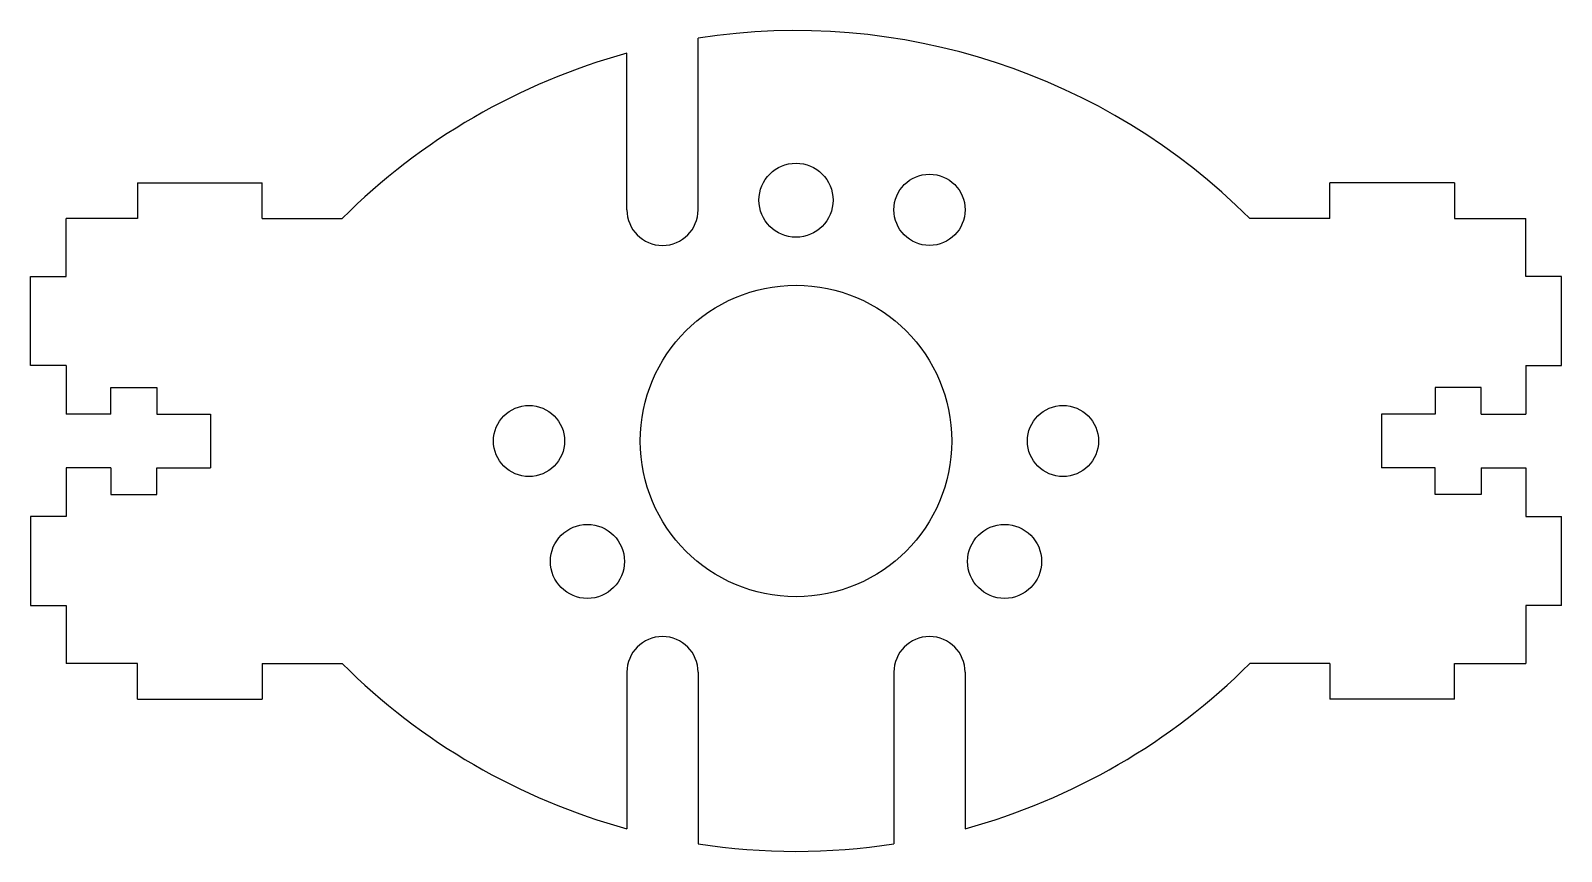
# Model space of a CAD drawing. Header units: millimetres. Extents: x -43 to 43, y -23.1 to 23.1.
import ezdxf

# ---------------------------------------------------------------- set-up
doc = ezdxf.new("R2010")
doc.units = ezdxf.units.MM

msp = doc.modelspace()

# ---------------------------------------------------------------- linework, layer by layer
at = {"color": 7, "linetype": 'Continuous'}
for p, q in [((-5.5, 12.99), (-5.5, 22.636)), ((-9.5, 12.99), (-9.5, 21.784)), ((-37, 14.5), (-30, 14.5)), ((-37, 14.5), (-37, 12.5)), ((-30, 12.5), (-30, 14.5)), ((30, 12.5), (30, 14.5)), ((37, 14.5), (30, 14.5)), ((37, 14.5), (37, 12.5)), ((-41, 9.25), (-41, 12.5)), ((-37, 12.5), (-41, 12.5)), ((-30, 12.5), (-25.489, 12.5)), ((30, 12.5), (25.489, 12.5)), ((37, 12.5), (41, 12.5)), ((41, 9.25), (41, 12.5)), ((-43, 4.25), (-43, 9.25)), ((-43, 9.25), (-41, 9.25)), ((43, 9.25), (41, 9.25)), ((43, 4.25), (43, 9.25)), ((-41, 4.25), (-43, 4.25)), ((-41, 4.25), (-41, 1.5)), ((41, 4.25), (41, 1.5)), ((41, 4.25), (43, 4.25)), ((-38.5, 1.5), (-38.5, 3)), ((-38.5, 3), (-35.9, 3)), ((-35.9, 3), (-35.9, 1.5)), ((38.5, 3), (35.9, 3)), ((35.9, 3), (35.9, 1.5)), ((38.5, 1.5), (38.5, 3)), ((-38.5, 1.5), (-41, 1.5)), ((-35.9, 1.5), (-32.9, 1.5)), ((-32.9, 1.5), (-32.9, -1.5)), ((35.9, 1.5), (32.9, 1.5)), ((32.9, 1.5), (32.9, -1.5)), ((38.5, 1.5), (41, 1.5)), ((-38.5, -1.5), (-41, -1.5)), ((-41, -1.5), (-41, -4.25)), ((-38.5, -1.5), (-38.5, -3)), ((-35.9, -3), (-35.9, -1.5)), ((-35.9, -1.5), (-32.9, -1.5)), ((35.9, -1.5), (32.9, -1.5)), ((35.9, -3), (35.9, -1.5)), ((38.5, -1.5), (38.5, -3)), ((38.5, -1.5), (41, -1.5)), ((41, -1.5), (41, -4.25)), ((-38.5, -3), (-35.9, -3)), ((38.5, -3), (35.9, -3)), ((-43, -4.25), (-43, -9.25)), ((-41, -4.25), (-43, -4.25)), ((41, -4.25), (43, -4.25)), ((43, -9.25), (43, -4.25)), ((-43, -9.25), (-41, -9.25)), ((-41, -9.25), (-41, -12.5)), ((43, -9.25), (41, -9.25)), ((41, -9.25), (41, -12.5)), ((-37, -12.5), (-41, -12.5)), ((-37, -14.5), (-37, -12.5)), ((-30, -12.5), (-30, -14.5)), ((-30, -12.5), (-25.489, -12.5)), ((30, -12.5), (25.489, -12.5)), ((30, -12.5), (30, -14.5)), ((37, -14.5), (37, -12.5)), ((37, -12.5), (41, -12.5)), ((-9.5, -12.99), (-9.5, -21.784)), ((-5.5, -12.99), (-5.5, -22.636)), ((5.5, -12.99), (5.5, -22.636)), ((9.5, -12.99), (9.5, -21.784)), ((-37, -14.5), (-30, -14.5)), ((37, -14.5), (30, -14.5))]:
    msp.add_line(p, q, dxfattribs=at)
at = {"color": 7, "linetype": 'Continuous', "lineweight": 25}
for p, q in [((-5.5, 12.99), (-5.5, 22.636)), ((-9.5, 12.99), (-9.5, 21.784)), ((-37, 14.5), (-37, 12.5)), ((-37, 14.5), (-30, 14.5)), ((-30, 12.5), (-30, 14.5)), ((30, 12.5), (30, 14.5)), ((37, 14.5), (30, 14.5)), ((37, 14.5), (37, 12.5)), ((-41, 9.25), (-41, 12.5)), ((-37, 12.5), (-41, 12.5)), ((-30, 12.5), (-25.489, 12.5)), ((30, 12.5), (25.489, 12.5)), ((37, 12.5), (41, 12.5)), ((41, 9.25), (41, 12.5)), ((-43, 4.25), (-43, 9.25)), ((-43, 9.25), (-41, 9.25)), ((43, 9.25), (41, 9.25)), ((43, 4.25), (43, 9.25)), ((-41, 4.25), (-43, 4.25)), ((-41, 4.25), (-41, 1.5)), ((41, 4.25), (43, 4.25)), ((41, 4.25), (41, 1.5)), ((-38.5, 3), (-35.9, 3)), ((-38.5, 1.5), (-38.5, 3)), ((-35.9, 3), (-35.9, 1.5)), ((38.5, 3), (35.9, 3)), ((35.9, 3), (35.9, 1.5)), ((38.5, 1.5), (38.5, 3)), ((-38.5, 1.5), (-41, 1.5)), ((-35.9, 1.5), (-32.9, 1.5)), ((-32.9, 1.5), (-32.9, -1.5)), ((35.9, 1.5), (32.9, 1.5)), ((32.9, 1.5), (32.9, -1.5)), ((38.5, 1.5), (41, 1.5)), ((-41, -1.5), (-41, -4.25)), ((-38.5, -1.5), (-41, -1.5)), ((-38.5, -1.5), (-38.5, -3)), ((-35.9, -3), (-35.9, -1.5)), ((-35.9, -1.5), (-32.9, -1.5)), ((35.9, -1.5), (32.9, -1.5)), ((35.9, -3), (35.9, -1.5)), ((38.5, -1.5), (38.5, -3)), ((38.5, -1.5), (41, -1.5)), ((41, -1.5), (41, -4.25)), ((-38.5, -3), (-35.9, -3)), ((38.5, -3), (35.9, -3)), ((-43, -4.25), (-43, -9.25)), ((-41, -4.25), (-43, -4.25)), ((41, -4.25), (43, -4.25)), ((43, -9.25), (43, -4.25)), ((-43, -9.25), (-41, -9.25)), ((-41, -9.25), (-41, -12.5)), ((43, -9.25), (41, -9.25)), ((41, -9.25), (41, -12.5)), ((-37, -12.5), (-41, -12.5)), ((-37, -14.5), (-37, -12.5)), ((-30, -12.5), (-25.489, -12.5)), ((-30, -12.5), (-30, -14.5)), ((30, -12.5), (25.489, -12.5)), ((30, -12.5), (30, -14.5)), ((37, -12.5), (41, -12.5)), ((37, -14.5), (37, -12.5)), ((-9.5, -12.99), (-9.5, -21.784)), ((-5.5, -12.99), (-5.5, -22.636)), ((5.5, -12.99), (5.5, -22.636)), ((9.5, -12.99), (9.5, -21.784)), ((-37, -14.5), (-30, -14.5)), ((37, -14.5), (30, -14.5))]:
    msp.add_line(p, q, dxfattribs=at)
at = {"color": 7, "linetype": 'Continuous'}
for centre, radius in [((0, 13.53), 2.08), ((7.5, 12.99), 2), ((0, 0), 8.75), ((-15, 0), 2), ((15, 0), 2), ((-11.717, -6.765), 2.08), ((11.717, -6.765), 2.08)]:
    msp.add_circle(centre, radius, dxfattribs=at)
at = {"color": 7, "linetype": 'Continuous', "lineweight": 25}
for centre, radius in [((0, 13.53), 2.08), ((7.5, 12.99), 2), ((0, 0), 8.75), ((-15, 0), 2), ((15, 0), 2), ((-11.717, -6.765), 2.08), ((11.717, -6.765), 2.08)]:
    msp.add_circle(centre, radius, dxfattribs=at)
at = {"color": 7, "linetype": 'Continuous'}
for centre, radius, start, end in [((0, -12.989), 36.047, 45, 98.77643), ((0, -12.989), 36.047, 105.28057, 135), ((-7.5, 12.99), 2, 180, 0), ((-7.5, -12.99), 2, 0, 180), ((7.5, -12.99), 2, 0, 180), ((0, 12.989), 36.047, 225, 254.71943), ((0, 12.989), 36.047, 285.28057, 315), ((0, 12.989), 36.047, 261.22357, 278.77643)]:
    msp.add_arc(centre, radius, start, end, dxfattribs=at)
at = {"color": 7, "linetype": 'Continuous', "lineweight": 25}
for centre, radius, start, end in [((0, -12.989), 36.047, 45, 98.77643), ((0, -12.989), 36.047, 105.28057, 135), ((-7.5, 12.99), 2, 180, 0), ((-7.5, -12.99), 2, 0, 180), ((7.5, -12.99), 2, 0, 180), ((0, 12.989), 36.047, 225, 254.71943), ((0, 12.989), 36.047, 285.28057, 315), ((0, 12.989), 36.047, 261.22357, 278.77643)]:
    msp.add_arc(centre, radius, start, end, dxfattribs=at)

doc.saveas('drawing.dxf')
